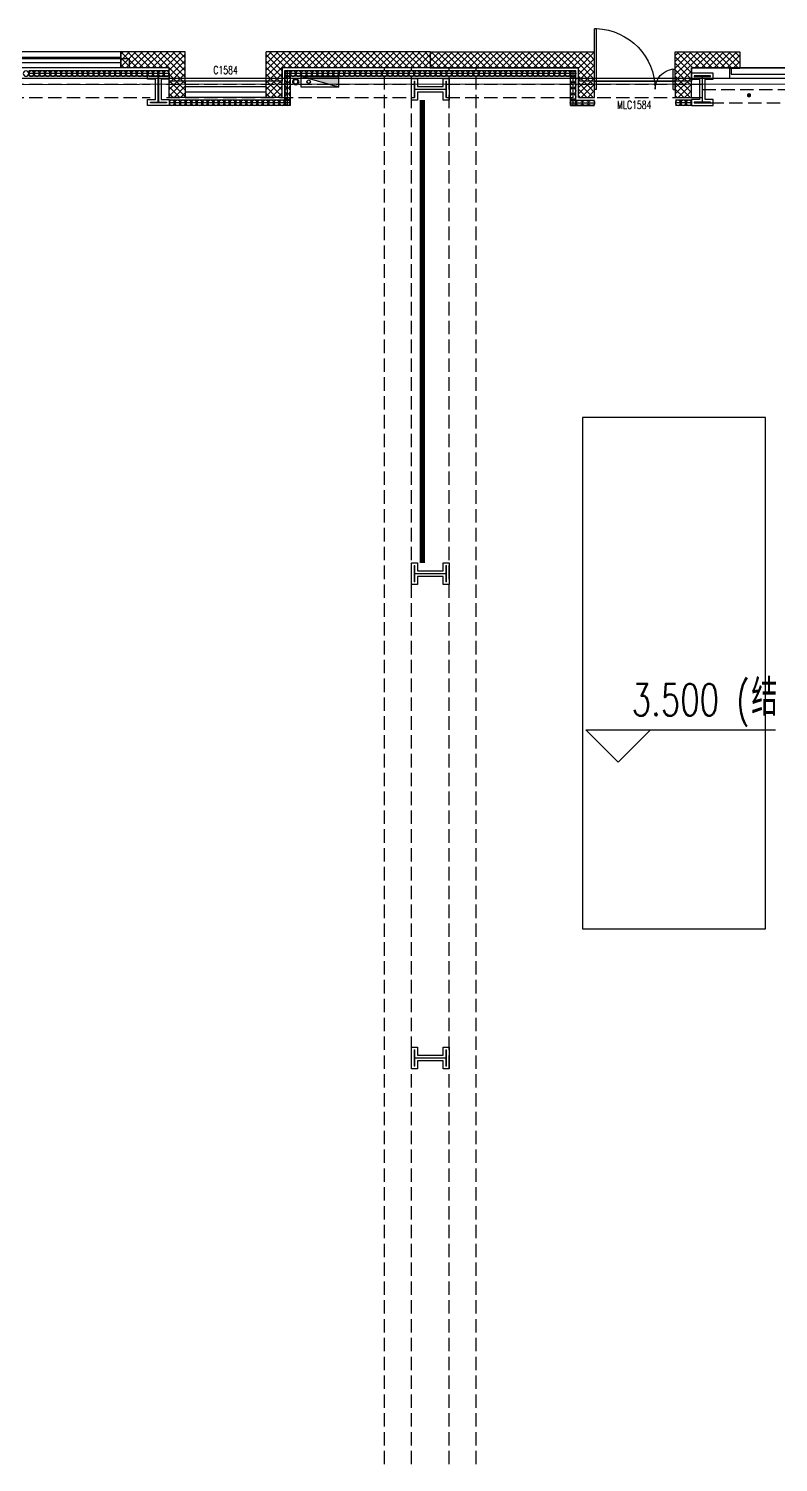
# Model space of a CAD drawing. Extents: x -474411 to 577939, y 0 to 1014176.
# Drawn here: x -168413 to -154492, y 806307 to 832948 of the extents above; entities that cross this region are included whole.
import ezdxf

# ---------------------------------------------------------------- set-up
doc = ezdxf.new("R2010")
doc.units = 0
doc.header["$LTSCALE"] = 1000
doc.header["$MEASUREMENT"] = 0
for name, pattern in [('10平面$0$DASH', [0.35, 0.25, -0.1]), ('CENTER', [2, 1.25, -0.25, 0.25, -0.25]), ('DASH', [0.35, 0.25, -0.1])]:
    doc.linetypes.add(name, pattern=pattern)
for name, color, linetype in [('10平面$0$WINDOW', 4, 'Continuous'), ('10平面$0$WINDOW_TEXT', 7, 'Continuous'), ('A-AXIS-DP', 126, 'Continuous'), ('A-AXIS-SYMB', 3, 'Continuous'), ('A-HATCH-2', 251, 'Continuous'), ('A-SFCE', 30, 'Continuous'), ('A-WINDOW', 140, 'Continuous'), ('AS-WALL', 40, 'Continuous'), ('AS-结构边线层', 200, 'Continuous'), ('DIM_SYMB', 3, 'Continuous'), ('PUB_HATCH', 8, 'Continuous'), ('PUB_TEXT', 7, 'Continuous'), ('SB_ZF消火栓', 10, 'Continuous'), ('WINDOW', 4, 'Continuous'), ('WINDOW_TEXT', 7, 'Continuous'), ('建-标高', 3, 'Continuous'), ('建-窗', 4, 'Continuous'), ('建-门窗编号', 7, 'Continuous'), ('照明-灯具', 3, 'Continuous')]:
    doc.layers.add(name, color=color, linetype=linetype)
for name, color, linetype, lineweight in [('LG-ZF消防', 1, 'Continuous', 60), ('S-col', 2, 'Continuous', 0), ('柱间支撑', 6, 'CENTER', 0)]:
    doc.layers.add(name, color=color, linetype=linetype, lineweight=lineweight)
doc.styles.add('10平面$0$_TCH_WINDOW', font='SIMPLEX', dxfattribs={"height": 3.5, "bigfont": 'GBCBIG'})
doc.styles.add('_TCH_WINDOW', font='SIMPLEX', dxfattribs={"height": 3.5, "bigfont": 'GBCBIG'})
doc.styles.add('A-STANDARD', font='SIMPLEX', dxfattribs={"bigfont": 'GBCBIG'})
doc.styles.add('A-WIN-LABEL', font='SIMPLEX', dxfattribs={"bigfont": 'GBCBIG'})
pattern_1 = [(45, (60, 0), (-60.000061, 60.000061), []), (135, (60, 0), (-60.000061, -60.000061), [])]

# ---------------------------------------------------------------- blocks, each defined once
blk = doc.blocks.new('43243')
at = {"layer": 'AS-结构边线层', "color": 8}
blk.add_lwpolyline([(-144054, 741420), (-144054, 832220), (-156104, 832220), (-156104, 831970), (-158204, 831970), (-158204, 832220), (-163704, 832220), (-163704, 831970), (-165804, 831970), (-165804, 832220), (-166544, 832220), (-166544, 832390), (-179464, 832390), (-179464, 832220), (-180204, 832220), (-180204, 831970), (-182304, 831970), (-182304, 832220), (-189244, 832220)], dxfattribs=at)
blk = doc.blocks.new('w4234324')
at = {"layer": 'A-AXIS-DP', "color": 8}
for points in [[(-166154, 832070), (-165854, 832070), (-165854, 832058), (-166000, 832058), (-166000, 831582), (-165854, 831582), (-165854, 831570), (-166154, 831570), (-166154, 831582), (-166008, 831582), (-166008, 832058), (-166154, 832058), (-166154, 832070)], [(-155754, 832070), (-156054, 832070), (-156054, 832058), (-155908, 832058), (-155908, 831582), (-156054, 831582), (-156054, 831570), (-155754, 831570), (-155754, 831582), (-155900, 831582), (-155900, 832058), (-155754, 832058), (-155754, 832070)]]:
    blk.add_lwpolyline(points, close=True, dxfattribs=at)
at = {"layer": 'A-HATCH-2', "color": 8}
for points in [[(-166204, 832120), (-165804, 832120), (-165804, 832008), (-165950, 832008), (-165950, 831632), (-165804, 831632), (-165804, 831520), (-166204, 831520), (-166204, 831632), (-166058, 831632), (-166058, 832008), (-166204, 832008)], [(-161304, 831620), (-161304, 832020), (-161192, 832020), (-161192, 831874), (-160716, 831874), (-160716, 832020), (-160604, 832020), (-160604, 831620), (-160716, 831620), (-160716, 831766), (-161192, 831766), (-161192, 831620)], [(-155704, 832120), (-156104, 832120), (-156104, 832008), (-155958, 832008), (-155958, 831632), (-156104, 831632), (-156104, 831520), (-155704, 831520), (-155704, 831632), (-155850, 831632), (-155850, 832008), (-155704, 832008)], [(-161304, 822620), (-161304, 823020), (-161192, 823020), (-161192, 822874), (-160716, 822874), (-160716, 823020), (-160604, 823020), (-160604, 822620), (-160716, 822620), (-160716, 822766), (-161192, 822766), (-161192, 822620)], [(-161304, 813620), (-161304, 814020), (-161192, 814020), (-161192, 813874), (-160716, 813874), (-160716, 814020), (-160604, 814020), (-160604, 813620), (-160716, 813620), (-160716, 813766), (-161192, 813766), (-161192, 813620)]]:
    blk.add_lwpolyline(points, close=True, dxfattribs=at)
at = {"layer": 'S-col', "color": 8}
for points in [[(-161254, 831670), (-161254, 831970), (-161242, 831970), (-161242, 831824), (-160666, 831824), (-160666, 831970), (-160654, 831970), (-160654, 831670), (-160666, 831670), (-160666, 831816), (-161242, 831816), (-161242, 831670)], [(-161254, 822670), (-161254, 822970), (-161242, 822970), (-161242, 822824), (-160666, 822824), (-160666, 822970), (-160654, 822970), (-160654, 822670), (-160666, 822670), (-160666, 822816), (-161242, 822816), (-161242, 822670)], [(-161254, 813670), (-161254, 813970), (-161242, 813970), (-161242, 813824), (-160666, 813824), (-160666, 813970), (-160654, 813970), (-160654, 813670), (-160666, 813670), (-160666, 813816), (-161242, 813816), (-161242, 813670)]]:
    blk.add_lwpolyline(points, close=True, dxfattribs=at)
blk = doc.blocks.new('34242343243')
at = {"color": 8}
for p, q in [((-168313, 832164), (-168413, 832164)), ((-168313, 832114), (-168413, 832114)), ((-168313, 832064), (-168413, 832064)), ((-168213, 832164), (-168313, 832164)), ((-168213, 832114), (-168313, 832114)), ((-168213, 832064), (-168313, 832064)), ((-168112, 832164), (-168213, 832164)), ((-168112, 832114), (-168213, 832114)), ((-168112, 832064), (-168213, 832064)), ((-168012, 832164), (-168112, 832164)), ((-168012, 832114), (-168112, 832114)), ((-168012, 832064), (-168112, 832064)), ((-167912, 832164), (-168012, 832164)), ((-167912, 832114), (-168012, 832114)), ((-167912, 832064), (-168012, 832064)), ((-167811, 832164), (-167912, 832164)), ((-167811, 832114), (-167912, 832114)), ((-167811, 832064), (-167912, 832064)), ((-167711, 832164), (-167811, 832164)), ((-167711, 832114), (-167811, 832114)), ((-167711, 832064), (-167811, 832064)), ((-167610, 832164), (-167711, 832164)), ((-167610, 832114), (-167711, 832114)), ((-167610, 832064), (-167711, 832064)), ((-167510, 832164), (-167610, 832164)), ((-167510, 832114), (-167610, 832114)), ((-167510, 832064), (-167610, 832064)), ((-167410, 832164), (-167510, 832164)), ((-167410, 832114), (-167510, 832114)), ((-167410, 832064), (-167510, 832064)), ((-167309, 832164), (-167410, 832164)), ((-167309, 832114), (-167410, 832114)), ((-167309, 832064), (-167410, 832064)), ((-167209, 832164), (-167309, 832164)), ((-167209, 832114), (-167309, 832114)), ((-167209, 832064), (-167309, 832064)), ((-167109, 832164), (-167209, 832164)), ((-167109, 832114), (-167209, 832114)), ((-167109, 832064), (-167209, 832064)), ((-167008, 832164), (-167109, 832164)), ((-167008, 832114), (-167109, 832114)), ((-167008, 832064), (-167109, 832064)), ((-166908, 832164), (-167008, 832164)), ((-166908, 832114), (-167008, 832114)), ((-166908, 832064), (-167008, 832064)), ((-166808, 832164), (-166908, 832164)), ((-166808, 832114), (-166908, 832114)), ((-166808, 832064), (-166908, 832064)), ((-166707, 832164), (-166808, 832164)), ((-166707, 832114), (-166808, 832114)), ((-166707, 832064), (-166808, 832064)), ((-166607, 832164), (-166707, 832164)), ((-166607, 832114), (-166707, 832114)), ((-166607, 832064), (-166707, 832064)), ((-166507, 832164), (-166607, 832164)), ((-166507, 832114), (-166607, 832114)), ((-166507, 832064), (-166607, 832064)), ((-166406, 832164), (-166507, 832164)), ((-166406, 832114), (-166507, 832114)), ((-166406, 832064), (-166507, 832064)), ((-166306, 832164), (-166406, 832164)), ((-166306, 832114), (-166406, 832114)), ((-166306, 832064), (-166406, 832064)), ((-166206, 832164), (-166306, 832164)), ((-166206, 832114), (-166306, 832114)), ((-166206, 832064), (-166306, 832064)), ((-166105, 832164), (-166206, 832164)), ((-166105, 832114), (-166206, 832114)), ((-166105, 832064), (-166206, 832064)), ((-166005, 832164), (-166105, 832164)), ((-166005, 832114), (-166105, 832114)), ((-166005, 832064), (-166105, 832064)), ((-165905, 832164), (-166005, 832164)), ((-165905, 832114), (-166005, 832114)), ((-165905, 832064), (-166005, 832064)), ((-165804, 832164), (-165905, 832164)), ((-165804, 832114), (-165905, 832114)), ((-165804, 832064), (-165905, 832064)), ((-163654, 832062), (-163654, 832170)), ((-163554, 832164), (-163654, 832164)), ((-163554, 832114), (-163654, 832114)), ((-163554, 832064), (-163654, 832064)), ((-163654, 831953), (-163654, 832062)), ((-163604, 832062), (-163604, 832170)), ((-163604, 831953), (-163604, 832062)), ((-163554, 832062), (-163554, 832170)), ((-163454, 832164), (-163554, 832164)), ((-163454, 832114), (-163554, 832114)), ((-163454, 832064), (-163554, 832064)), ((-163554, 831953), (-163554, 832062)), ((-163354, 832164), (-163454, 832164)), ((-163354, 832114), (-163454, 832114)), ((-163354, 832064), (-163454, 832064)), ((-163254, 832164), (-163354, 832164)), ((-163254, 832114), (-163354, 832114)), ((-163254, 832064), (-163354, 832064)), ((-163154, 832164), (-163254, 832164)), ((-163154, 832114), (-163254, 832114)), ((-163154, 832064), (-163254, 832064)), ((-163054, 832164), (-163154, 832164)), ((-163054, 832114), (-163154, 832114)), ((-163054, 832064), (-163154, 832064)), ((-162954, 832164), (-163054, 832164)), ((-162954, 832114), (-163054, 832114)), ((-162954, 832064), (-163054, 832064)), ((-162854, 832164), (-162954, 832164)), ((-162854, 832114), (-162954, 832114)), ((-162854, 832064), (-162954, 832064)), ((-162754, 832164), (-162854, 832164)), ((-162754, 832114), (-162854, 832114)), ((-162754, 832064), (-162854, 832064)), ((-162654, 832164), (-162754, 832164)), ((-162654, 832114), (-162754, 832114)), ((-162654, 832064), (-162754, 832064)), ((-162554, 832164), (-162654, 832164)), ((-162554, 832114), (-162654, 832114)), ((-162554, 832064), (-162654, 832064)), ((-162454, 832164), (-162554, 832164)), ((-162454, 832114), (-162554, 832114)), ((-162454, 832064), (-162554, 832064)), ((-162354, 832164), (-162454, 832164)), ((-162354, 832114), (-162454, 832114)), ((-162354, 832064), (-162454, 832064)), ((-162254, 832164), (-162354, 832164)), ((-162254, 832114), (-162354, 832114)), ((-162254, 832064), (-162354, 832064)), ((-162154, 832164), (-162254, 832164)), ((-162154, 832114), (-162254, 832114)), ((-162154, 832064), (-162254, 832064)), ((-162054, 832164), (-162154, 832164)), ((-162054, 832114), (-162154, 832114)), ((-162054, 832064), (-162154, 832064)), ((-161954, 832164), (-162054, 832164)), ((-161954, 832114), (-162054, 832114)), ((-161954, 832064), (-162054, 832064)), ((-161854, 832164), (-161954, 832164)), ((-161854, 832114), (-161954, 832114)), ((-161854, 832064), (-161954, 832064)), ((-161754, 832164), (-161854, 832164)), ((-161754, 832114), (-161854, 832114)), ((-161754, 832064), (-161854, 832064)), ((-161654, 832164), (-161754, 832164)), ((-161654, 832114), (-161754, 832114)), ((-161654, 832064), (-161754, 832064)), ((-161554, 832164), (-161654, 832164)), ((-161554, 832114), (-161654, 832114)), ((-161554, 832064), (-161654, 832064)), ((-161454, 832164), (-161554, 832164)), ((-161454, 832114), (-161554, 832114)), ((-161454, 832064), (-161554, 832064)), ((-161354, 832164), (-161454, 832164)), ((-161354, 832114), (-161454, 832114)), ((-161354, 832064), (-161454, 832064)), ((-161254, 832164), (-161354, 832164)), ((-161254, 832114), (-161354, 832114)), ((-161254, 832064), (-161354, 832064)), ((-161154, 832164), (-161254, 832164)), ((-161154, 832114), (-161254, 832114)), ((-161154, 832064), (-161254, 832064)), ((-161054, 832164), (-161154, 832164)), ((-161054, 832114), (-161154, 832114)), ((-161054, 832064), (-161154, 832064)), ((-160954, 832164), (-161054, 832164)), ((-160954, 832114), (-161054, 832114)), ((-160954, 832064), (-161054, 832064)), ((-160854, 832164), (-160954, 832164)), ((-160854, 832114), (-160954, 832114)), ((-160854, 832064), (-160954, 832064)), ((-160754, 832164), (-160854, 832164)), ((-160754, 832114), (-160854, 832114)), ((-160754, 832064), (-160854, 832064)), ((-160654, 832164), (-160754, 832164)), ((-160654, 832114), (-160754, 832114)), ((-160654, 832064), (-160754, 832064)), ((-160554, 832164), (-160654, 832164)), ((-160554, 832114), (-160654, 832114)), ((-160554, 832064), (-160654, 832064)), ((-160454, 832164), (-160554, 832164)), ((-160454, 832114), (-160554, 832114)), ((-160454, 832064), (-160554, 832064)), ((-160354, 832164), (-160454, 832164)), ((-160354, 832114), (-160454, 832114)), ((-160354, 832064), (-160454, 832064)), ((-160254, 832164), (-160354, 832164)), ((-160254, 832114), (-160354, 832114)), ((-160254, 832064), (-160354, 832064)), ((-160154, 832164), (-160254, 832164)), ((-160154, 832114), (-160254, 832114)), ((-160154, 832064), (-160254, 832064)), ((-160054, 832164), (-160154, 832164)), ((-160054, 832114), (-160154, 832114)), ((-160054, 832064), (-160154, 832064)), ((-159954, 832164), (-160054, 832164)), ((-159954, 832114), (-160054, 832114)), ((-159954, 832064), (-160054, 832064)), ((-159854, 832164), (-159954, 832164)), ((-159854, 832114), (-159954, 832114)), ((-159854, 832064), (-159954, 832064)), ((-159754, 832164), (-159854, 832164)), ((-159754, 832114), (-159854, 832114)), ((-159754, 832064), (-159854, 832064)), ((-159654, 832164), (-159754, 832164)), ((-159654, 832114), (-159754, 832114)), ((-159654, 832064), (-159754, 832064)), ((-159554, 832164), (-159654, 832164)), ((-159554, 832114), (-159654, 832114)), ((-159554, 832064), (-159654, 832064)), ((-159454, 832164), (-159554, 832164)), ((-159454, 832114), (-159554, 832114)), ((-159454, 832064), (-159554, 832064)), ((-159354, 832164), (-159454, 832164)), ((-159354, 832114), (-159454, 832114)), ((-159354, 832064), (-159454, 832064)), ((-159254, 832164), (-159354, 832164)), ((-159254, 832114), (-159354, 832114)), ((-159254, 832064), (-159354, 832064)), ((-159154, 832164), (-159254, 832164)), ((-159154, 832114), (-159254, 832114)), ((-159154, 832064), (-159254, 832064)), ((-159054, 832164), (-159154, 832164)), ((-159054, 832114), (-159154, 832114)), ((-159054, 832064), (-159154, 832064)), ((-158954, 832164), (-159054, 832164)), ((-158954, 832114), (-159054, 832114)), ((-158954, 832064), (-159054, 832064)), ((-158854, 832164), (-158954, 832164)), ((-158854, 832114), (-158954, 832114)), ((-158854, 832064), (-158954, 832064)), ((-158754, 832164), (-158854, 832164)), ((-158754, 832114), (-158854, 832114)), ((-158754, 832064), (-158854, 832064)), ((-158654, 832164), (-158754, 832164)), ((-158654, 832114), (-158754, 832114)), ((-158654, 832064), (-158754, 832064)), ((-158554, 832164), (-158654, 832164)), ((-158554, 832114), (-158654, 832114)), ((-158554, 832064), (-158654, 832064)), ((-158454, 832164), (-158554, 832164)), ((-158454, 832114), (-158554, 832114)), ((-158454, 832064), (-158554, 832064)), ((-158354, 832164), (-158454, 832164)), ((-158354, 832114), (-158454, 832114)), ((-158354, 832064), (-158454, 832064)), ((-158354, 832062), (-158354, 832170)), ((-158254, 832164), (-158354, 832164)), ((-158254, 832114), (-158354, 832114)), ((-158254, 832064), (-158354, 832064)), ((-158354, 831953), (-158354, 832062)), ((-158304, 832062), (-158304, 832170)), ((-158304, 831953), (-158304, 832062)), ((-158254, 832062), (-158254, 832170)), ((-158254, 831953), (-158254, 832062)), ((-163654, 831845), (-163654, 831953)), ((-163654, 831737), (-163654, 831845)), ((-163604, 831845), (-163604, 831953)), ((-163604, 831737), (-163604, 831845)), ((-163554, 831845), (-163554, 831953)), ((-163554, 831737), (-163554, 831845)), ((-158354, 831845), (-158354, 831953)), ((-158354, 831737), (-158354, 831845)), ((-158304, 831845), (-158304, 831953)), ((-158304, 831737), (-158304, 831845)), ((-158254, 831845), (-158254, 831953)), ((-158254, 831737), (-158254, 831845)), ((-165702, 831620), (-165804, 831620)), ((-165702, 831570), (-165804, 831570)), ((-165702, 831520), (-165804, 831520)), ((-165600, 831620), (-165702, 831620)), ((-165600, 831570), (-165702, 831570)), ((-165600, 831520), (-165702, 831520)), ((-165497, 831620), (-165600, 831620)), ((-165497, 831570), (-165600, 831570)), ((-165497, 831520), (-165600, 831520)), ((-165395, 831620), (-165497, 831620)), ((-165395, 831570), (-165497, 831570)), ((-165395, 831520), (-165497, 831520)), ((-165293, 831620), (-165395, 831620)), ((-165293, 831570), (-165395, 831570)), ((-165293, 831520), (-165395, 831520)), ((-165191, 831620), (-165293, 831620)), ((-165191, 831570), (-165293, 831570)), ((-165191, 831520), (-165293, 831520)), ((-165088, 831620), (-165191, 831620)), ((-165088, 831570), (-165191, 831570)), ((-165088, 831520), (-165191, 831520)), ((-164986, 831620), (-165088, 831620)), ((-164986, 831570), (-165088, 831570)), ((-164986, 831520), (-165088, 831520)), ((-164884, 831620), (-164986, 831620)), ((-164884, 831570), (-164986, 831570)), ((-164884, 831520), (-164986, 831520)), ((-164781, 831620), (-164884, 831620)), ((-164781, 831570), (-164884, 831570)), ((-164781, 831520), (-164884, 831520)), ((-164679, 831620), (-164781, 831620)), ((-164679, 831570), (-164781, 831570)), ((-164679, 831520), (-164781, 831520)), ((-164577, 831620), (-164679, 831620)), ((-164577, 831570), (-164679, 831570)), ((-164577, 831520), (-164679, 831520)), ((-164475, 831620), (-164577, 831620)), ((-164475, 831570), (-164577, 831570)), ((-164475, 831520), (-164577, 831520)), ((-164372, 831620), (-164475, 831620)), ((-164372, 831570), (-164475, 831570)), ((-164372, 831520), (-164475, 831520)), ((-164270, 831620), (-164372, 831620)), ((-164270, 831570), (-164372, 831570)), ((-164270, 831520), (-164372, 831520)), ((-164168, 831620), (-164270, 831620)), ((-164168, 831570), (-164270, 831570)), ((-164168, 831520), (-164270, 831520)), ((-164066, 831620), (-164168, 831620)), ((-164066, 831570), (-164168, 831570)), ((-164066, 831520), (-164168, 831520)), ((-163963, 831620), (-164066, 831620)), ((-163963, 831570), (-164066, 831570)), ((-163963, 831520), (-164066, 831520)), ((-163861, 831620), (-163963, 831620)), ((-163861, 831570), (-163963, 831570)), ((-163861, 831520), (-163963, 831520)), ((-163759, 831620), (-163861, 831620)), ((-163759, 831570), (-163861, 831570)), ((-163759, 831520), (-163861, 831520)), ((-163656, 831620), (-163759, 831620)), ((-163656, 831570), (-163759, 831570)), ((-163656, 831520), (-163759, 831520)), ((-163554, 831620), (-163656, 831620)), ((-163554, 831570), (-163656, 831570)), ((-163554, 831520), (-163656, 831520)), ((-163654, 831628), (-163654, 831737)), ((-163654, 831520), (-163654, 831628)), ((-163604, 831628), (-163604, 831737)), ((-163604, 831520), (-163604, 831628)), ((-163554, 831628), (-163554, 831737)), ((-163554, 831520), (-163554, 831628)), ((-158354, 831628), (-158354, 831737)), ((-158354, 831520), (-158354, 831628)), ((-158354, 831620), (-158242, 831620)), ((-158354, 831570), (-158242, 831570)), ((-158354, 831520), (-158242, 831520)), ((-158304, 831628), (-158304, 831737)), ((-158304, 831520), (-158304, 831628)), ((-158254, 831628), (-158254, 831737)), ((-158254, 831520), (-158254, 831628)), ((-158242, 831620), (-158129, 831620)), ((-158242, 831570), (-158129, 831570)), ((-158242, 831520), (-158129, 831520)), ((-158129, 831620), (-158017, 831620)), ((-158129, 831570), (-158017, 831570)), ((-158129, 831520), (-158017, 831520)), ((-158017, 831620), (-157904, 831620)), ((-158017, 831570), (-157904, 831570)), ((-158017, 831520), (-157904, 831520)), ((-156304, 831620), (-156404, 831620)), ((-156304, 831570), (-156404, 831570)), ((-156304, 831520), (-156404, 831520)), ((-156204, 831620), (-156304, 831620)), ((-156204, 831570), (-156304, 831570)), ((-156204, 831520), (-156304, 831520)), ((-156104, 831620), (-156204, 831620)), ((-156104, 831570), (-156204, 831570)), ((-156104, 831520), (-156204, 831520))]:
    blk.add_line(p, q, dxfattribs=at)
at = {"color": 8, "extrusion": (0, 0, -1)}
for centre, major_axis, ratio in [((-168463, 832114), (-50.2, 0), 0.996516), ((-168363, 832114), (-50.2, 0), 0.996516), ((-168263, 832114), (-50.2, 0), 0.996516), ((-168162, 832114), (-50.2, 0), 0.996516), ((-168062, 832114), (-50.2, 0), 0.996516), ((-167962, 832114), (-50.2, 0), 0.996516), ((-167861, 832114), (-50.2, 0), 0.996516), ((-167761, 832114), (-50.2, 0), 0.996516), ((-167661, 832114), (-50.2, 0), 0.996516), ((-167560, 832114), (-50.2, 0), 0.996516), ((-167460, 832114), (-50.2, 0), 0.996516), ((-167360, 832114), (-50.2, 0), 0.996516), ((-167259, 832114), (-50.2, 0), 0.996516), ((-167159, 832114), (-50.2, 0), 0.996516), ((-167059, 832114), (-50.2, 0), 0.996516), ((-166958, 832114), (-50.2, 0), 0.996516), ((-166858, 832114), (-50.2, 0), 0.996516), ((-166758, 832114), (-50.2, 0), 0.996516), ((-166657, 832114), (-50.2, 0), 0.996516), ((-166557, 832114), (-50.2, 0), 0.996516), ((-166456, 832114), (-50.2, 0), 0.996516), ((-166356, 832114), (-50.2, 0), 0.996516), ((-166256, 832114), (-50.2, 0), 0.996516), ((-166155, 832114), (-50.2, 0), 0.996516), ((-166055, 832114), (-50.2, 0), 0.996516), ((-165955, 832114), (-50.2, 0), 0.996516), ((-165854, 832114), (-50.2, 0), 0.996516), ((-163604, 832116), (0, 54.2), 0.923077), ((-163604, 832007), (0, 54.2), 0.923077), ((-163604, 831899), (0, 54.2), 0.923077), ((-163604, 831791), (0, 54.2), 0.923077), ((-165753, 831570), (-51.1, 0), 0.977778), ((-165651, 831570), (-51.1, 0), 0.977778), ((-165549, 831570), (-51.1, 0), 0.977778), ((-165446, 831570), (-51.1, 0), 0.977778), ((-165344, 831570), (-51.1, 0), 0.977778), ((-165242, 831570), (-51.1, 0), 0.977778), ((-165139, 831570), (-51.1, 0), 0.977778), ((-165037, 831570), (-51.1, 0), 0.977778), ((-164935, 831570), (-51.1, 0), 0.977778), ((-164833, 831570), (-51.1, 0), 0.977778), ((-164730, 831570), (-51.1, 0), 0.977778), ((-164628, 831570), (-51.1, 0), 0.977778), ((-164526, 831570), (-51.1, 0), 0.977778), ((-164424, 831570), (-51.1, 0), 0.977778), ((-164321, 831570), (-51.1, 0), 0.977778), ((-164219, 831570), (-51.1, 0), 0.977778), ((-164117, 831570), (-51.1, 0), 0.977778), ((-164014, 831570), (-51.1, 0), 0.977778), ((-163912, 831570), (-51.1, 0), 0.977778), ((-163810, 831570), (-51.1, 0), 0.977778), ((-163708, 831570), (-51.1, 0), 0.977778), ((-163605, 831570), (-51.1, 0), 0.977778), ((-163604, 831682), (0, 54.2), 0.923077), ((-163604, 831574), (0, 54.2), 0.923077)]:
    blk.add_ellipse(centre, major_axis=major_axis, ratio=ratio, dxfattribs=at)
for centre, major_axis, start_param, end_param in [((-163604, 832114), (-50, 0.8), -0.01526964663643282, 6.267915660543153), ((-163504, 832114), (-50, 0.8), -0.01526964663643282, 6.267915660543153), ((-163404, 832114), (-50, 0.8), -0.01526964663643282, 6.267915660543153), ((-163304, 832114), (-50, 0.8), -0.01526964663643282, 6.267915660543153), ((-163204, 832114), (-50, 0.8), -0.01526964663643282, 6.267915660543153), ((-163104, 832114), (-50, 0.8), -0.01526964663643282, 6.267915660543153), ((-163004, 832114), (-50, 0.8), -0.01526964663643282, 6.267915660543153), ((-162904, 832114), (-50, 0.8), -0.01526964663643282, 6.267915660543153), ((-162804, 832114), (-50, 0.8), -0.01526964663643282, 6.267915660543153), ((-162704, 832114), (-50, 0.8), -0.01526964663643282, 6.267915660543153), ((-162604, 832114), (-50, 0.8), -0.01526964663643282, 6.267915660543153), ((-162504, 832114), (-50, 0.8), -0.01526964663643282, 6.267915660543153), ((-162404, 832114), (-50, 0.8), -0.01526964663643282, 6.267915660543153), ((-162304, 832114), (-50, 0.8), -0.01526964663643282, 6.267915660543153), ((-162204, 832114), (-50, 0.8), -0.01526964663643282, 6.267915660543153), ((-162104, 832114), (-50, 0.8), -0.01526964663643282, 6.267915660543153), ((-162004, 832114), (-50, 0.8), -0.01526964663643282, 6.267915660543153), ((-161904, 832114), (-50, 0.8), -0.01526964663643282, 6.267915660543153), ((-161804, 832114), (-50, 0.8), -0.01526964663643282, 6.267915660543153), ((-161704, 832114), (-50, 0.8), -0.01526964663643282, 6.267915660543153), ((-161604, 832114), (-50, 0.8), -0.01526964663643282, 6.267915660543153), ((-161504, 832114), (-50, 0.8), -0.01526964663643282, 6.267915660543153), ((-161404, 832114), (-50, 0.8), -0.01526964663643282, 6.267915660543153), ((-161304, 832114), (-50, 0.8), -0.01526964663643282, 6.267915660543153), ((-161204, 832114), (-50, 0.8), -0.01526964663643282, 6.267915660543153), ((-161104, 832114), (-50, 0.8), -0.01526964663643282, 6.267915660543153), ((-161004, 832114), (-50, 0.8), -0.01526964663643282, 6.267915660543153), ((-160904, 832114), (-50, 0.8), -0.01526964663643282, 6.267915660543153), ((-160804, 832114), (-50, 0.8), -0.01526964663643282, 6.267915660543153), ((-160704, 832114), (-50, 0.8), -0.01526964663643282, 6.267915660543153), ((-160604, 832114), (-50, 0.8), -0.01526964663643282, 6.267915660543153), ((-160504, 832114), (-50, 0.8), -0.01526964663643282, 6.267915660543153), ((-160404, 832114), (-50, 0.8), -0.01526964663643282, 6.267915660543153), ((-160304, 832114), (-50, 0.8), -0.01526964663643282, 6.267915660543153), ((-160204, 832114), (-50, 0.8), -0.01526964663643282, 6.267915660543153), ((-160104, 832114), (-50, 0.8), -0.01526964663643282, 6.267915660543153), ((-160004, 832114), (-50, 0.8), -0.01526964663643282, 6.267915660543153), ((-159904, 832114), (-50, 0.8), -0.01526964663643282, 6.267915660543153), ((-159804, 832114), (-50, 0.8), -0.01526964663643282, 6.267915660543153), ((-159704, 832114), (-50, 0.8), -0.01526964663643282, 6.267915660543153), ((-159604, 832114), (-50, 0.8), -0.01526964663643282, 6.267915660543153), ((-159504, 832114), (-50, 0.8), -0.01526964663643282, 6.267915660543153), ((-159404, 832114), (-50, 0.8), -0.01526964663643282, 6.267915660543153), ((-159304, 832114), (-50, 0.8), -0.01526964663643282, 6.267915660543153), ((-159204, 832114), (-50, 0.8), -0.01526964663643282, 6.267915660543153), ((-159104, 832114), (-50, 0.8), -0.01526964663643282, 6.267915660543153), ((-159004, 832114), (-50, 0.8), -0.01526964663643282, 6.267915660543153), ((-158904, 832114), (-50, 0.8), -0.01526964663643282, 6.267915660543153), ((-158804, 832114), (-50, 0.8), -0.01526964663643282, 6.267915660543153), ((-158704, 832114), (-50, 0.8), -0.01526964663643282, 6.267915660543153), ((-158604, 832114), (-50, 0.8), -0.01526964663643282, 6.267915660543153), ((-158504, 832114), (-50, 0.8), -0.01526964663643282, 6.267915660543153), ((-158404, 832114), (-50, 0.8), -0.01526964663643282, 6.267915660543153), ((-158304, 832114), (-50, 0.8), -0.01526964663643282, 6.267915660543153), ((-156354, 831570), (-0.4, 50), -1.563614, 4.719571), ((-156254, 831570), (-0.4, 50), -1.563614, 4.719571), ((-156154, 831570), (-0.4, 50), -1.563614, 4.719571)]:
    blk.add_ellipse(centre, major_axis=major_axis, ratio=1, start_param=start_param, end_param=end_param, dxfattribs=at)
at = {"color": 8}
for centre, major_axis, ratio in [((-158304, 832116), (0, 54.2), 0.923077), ((-158304, 832007), (0, 54.2), 0.923077), ((-158304, 831899), (0, 54.2), 0.923077), ((-158304, 831791), (0, 54.2), 0.923077), ((-158298, 831570), (56.3, 0), 0.888889), ((-158304, 831682), (0, 54.2), 0.923077), ((-158304, 831574), (0, 54.2), 0.923077), ((-158185, 831570), (56.3, 0), 0.888889), ((-158073, 831570), (56.3, 0), 0.888889), ((-157960, 831570), (56.3, 0), 0.888889)]:
    blk.add_ellipse(centre, major_axis=major_axis, ratio=ratio, dxfattribs=at)
at = {"layer": 'A-SFCE', "color": 8, "const_width": 20}
blk.add_lwpolyline([(-155205, 832210), (-155395, 832210), (-155395, 832030), (-155205, 832030)], dxfattribs=at)
blk = doc.blocks.new('234243242332')
at = {"layer": 'SB_ZF消火栓'}
blk.add_hatch(color=8, dxfattribs=at).paths.add_polyline_path([(-163354, 832062), (-162654, 832062), (-162654, 831862)])
at = {"layer": 'LG-ZF消防', "color": 8, "linetype": 'Continuous'}
blk.add_circle((-163454, 831962), 50, dxfattribs=at)
at = {"layer": 'SB_ZF消火栓', "color": 8}
for p, q in [((-163354, 831862), (-163354, 832062)), ((-163354, 832062), (-162654, 832062)), ((-162654, 831862), (-163354, 832062)), ((-162654, 831862), (-162654, 832062)), ((-162654, 831862), (-163354, 831862))]:
    blk.add_line(p, q, dxfattribs=at)
blk.add_circle((-163214, 831962), 32.5, dxfattribs=at)
blk = doc.blocks.new('WINDOW2DLIB$DYNSTYLE$00000005')
at = {"color": 0}
for points in [[(-0.5, 0.5), (-0.5, -0.5)], [(-0.5, 0.5), (0.5, 0.5)], [(0.5, -0.5), (0.5, 0.5)], [(0.5, 0.1667), (-0.5, 0.1667)], [(0.5, -0.1667), (-0.5, -0.1667)], [(-0.5, -0.5), (0.5, -0.5)]]:
    blk.add_lwpolyline(points, dxfattribs=at)
blk = doc.blocks.new('10平面$0$$DorLib2D$00000126')
at = {"color": 0, "linetype": 'Continuous'}
for p, q in [((-0.532, 0.5), (-0.532, 0.9)), ((0.532, 0.9), (0.532, 0.5))]:
    blk.add_line(p, q, dxfattribs=at)
at = {"color": 0, "linetype": '10平面$0$DASH'}
for p, q in [((-0.532, 0.9), (0.532, 0.9)), ((-0.532, 0.5), (0.532, 0.5))]:
    blk.add_line(p, q, dxfattribs=at)
blk = doc.blocks.new('DOOR2DLIB$SYSLIB$00000123')
at = {"color": 0}
for p, q in [((0.475, -0.001), (0.475, 0.752)), ((0.475, 0.752), (0.5, 0.752)), ((0.5, -0.001), (0.5, 0.752)), ((-0.5, 0), (-0.5, 0.252)), ((-0.475, 0.252), (-0.5, 0.252)), ((-0.475, 0), (-0.475, 0.252)), ((-0.475, 0), (-0.5, 0)), ((0.475, -0.001), (0.5, -0.001))]:
    blk.add_line(p, q, dxfattribs=at)
for centre, radius, start, end in [((0.505, -0.002), 0.755, 92.2493, 179.7238), ((-0.501, 0.003), 0.251, 359.7899, 84.0974)]:
    blk.add_arc(centre, radius, start, end, dxfattribs=at)

msp = doc.modelspace()

# ---------------------------------------------------------------- hatches: boundary and pattern name
at = {"layer": 'PUB_HATCH'}
h = msp.add_hatch(dxfattribs=at)
h.set_pattern_fill('多孔材料', color=8, scale=30, style=0)
h.set_pattern_definition(pattern_1)
h.paths.add_polyline_path([(-165504.2, 832520), (-165804.2, 832220), (-166704.2, 832220), (-166704.2, 832520)])
h = msp.add_hatch(dxfattribs=at)
h.set_pattern_fill('多孔材料', color=8, scale=30, style=0)
h.set_pattern_definition(pattern_1)
h.paths.add_polyline_path([(-165504.2, 831970), (-165804.2, 831670), (-165804.2, 832220), (-165504.2, 832520)])
h = msp.add_hatch(dxfattribs=at)
h.set_pattern_fill('多孔材料', color=8, scale=30, style=0)
h.set_pattern_definition(pattern_1)
h.paths.add_polyline_path([(-160954.2, 832220), (-163704.2, 832220), (-164004.2, 832520), (-160954.2, 832520)])
h = msp.add_hatch(dxfattribs=at)
h.set_pattern_fill('多孔材料', color=8, scale=30, style=0)
h.set_pattern_definition(pattern_1)
h.paths.add_polyline_path([(-163704.2, 831670), (-164004.2, 831970), (-164004.2, 832520), (-163704.2, 832220)])
h = msp.add_hatch(dxfattribs=at)
h.set_pattern_fill('多孔材料', color=8, scale=30, style=0)
h.set_pattern_definition(pattern_1)
h.paths.add_polyline_path([(-160954.2, 832220), (-158204.2, 832220), (-157904.2, 832520), (-160954.2, 832520)])
h = msp.add_hatch(dxfattribs=at)
h.set_pattern_fill('多孔材料', color=8, scale=30, style=0)
h.set_pattern_definition(pattern_1)
h.paths.add_polyline_path([(-158204.2, 831670), (-157904.2, 831970), (-157904.2, 832520), (-158204.2, 832220)])
h = msp.add_hatch(dxfattribs=at)
h.set_pattern_fill('多孔材料', color=8, scale=30, style=0)
h.set_pattern_definition(pattern_1)
h.paths.add_polyline_path([(-156404.2, 832520), (-156104.2, 832220), (-155204.2, 832220), (-155204.2, 832520)])
h = msp.add_hatch(dxfattribs=at)
h.set_pattern_fill('多孔材料', color=8, scale=30, style=0)
h.set_pattern_definition(pattern_1)
h.paths.add_polyline_path([(-156404.2, 831970), (-156104.2, 831670), (-156104.2, 832220), (-156404.2, 832520)])
h = msp.add_hatch(dxfattribs=at)
h.set_pattern_fill('多孔材料', color=8, scale=30, style=0)
h.set_pattern_definition(pattern_1)
h.paths.add_polyline_path([(-165504.2, 831970), (-165504.2, 831670), (-165804.2, 831670)])
h = msp.add_hatch(dxfattribs=at)
h.set_pattern_fill('多孔材料', color=8, scale=30, style=0)
h.set_pattern_definition(pattern_1)
h.paths.add_polyline_path([(-163704.2, 831670), (-164004.2, 831670), (-164004.2, 831970)])
h = msp.add_hatch(dxfattribs=at)
h.set_pattern_fill('多孔材料', color=8, scale=30, style=0)
h.set_pattern_definition(pattern_1)
h.paths.add_polyline_path([(-158204.2, 831670), (-157904.2, 831670), (-157904.2, 831970)])
h = msp.add_hatch(dxfattribs=at)
h.set_pattern_fill('多孔材料', color=8, scale=30, style=0)
h.set_pattern_definition(pattern_1)
h.paths.add_polyline_path([(-156404.2, 831970), (-156404.2, 831670), (-156104.2, 831670)])

# ---------------------------------------------------------------- linework, layer by layer
at = {"layer": '10平面$0$WINDOW', "color": 8}
msp.add_line((-157904.2, 831970), (-156404.2, 831970), dxfattribs=at)
at = {"layer": 'A-AXIS-SYMB', "color": 8, "const_width": 40}
msp.add_lwpolyline([(-155035.8, 831730, 1), (-155035.8, 831690, 1)], format="xyb", close=True, dxfattribs=at)
at = {"layer": 'A-HATCH-2', "color": 8, "linetype": 'DASH'}
for p, q in [((-161804.2, 741520), (-161804.2, 832220)), ((-161304.2, 741520), (-161304.2, 832220)), ((-160604.2, 741520), (-160604.2, 832220)), ((-160104.2, 741520), (-160104.2, 832220))]:
    msp.add_line(p, q, dxfattribs=at)
at = {"layer": 'A-SFCE', "color": 8, "linetype": 'DASH'}
for p, q in [((-177154.2, 831920), (-166154.2, 831920)), ((-165854.2, 831920), (-161254.2, 831920)), ((-160654.2, 831920), (-155900.2, 831920)), ((-155900.2, 831820), (-149508.2, 831820)), ((-177154.2, 831670), (-166154.2, 831670)), ((-165854.2, 831670), (-161254.2, 831670)), ((-160654.2, 831670), (-155900.2, 831670)), ((-155754.2, 831570), (-149654.2, 831570))]:
    msp.add_line(p, q, dxfattribs=at)
at = {"layer": 'A-SFCE', "color": 8}
msp.add_lwpolyline([(-158130, 816220), (-154730, 816220), (-154730, 825720), (-158130, 825720)], close=True, dxfattribs=at)
at = {"layer": 'AS-WALL', "color": 8}
for p, q in [((-166704.2, 832220), (-166704.2, 832520)), ((-165504.2, 832520), (-166704.2, 832520)), ((-166704.2, 832520), (-166704.2, 832220)), ((-165504.2, 831970), (-165504.2, 832520)), ((-160954.2, 832520), (-164004.2, 832520)), ((-164004.2, 831970), (-164004.2, 832520)), ((-160954.2, 832520), (-157904.2, 832520)), ((-160954.2, 832520), (-160954.2, 832220)), ((-160954.2, 832520), (-160954.2, 832220)), ((-157904.2, 831970), (-157904.2, 832520)), ((-156404.2, 832520), (-155204.2, 832520)), ((-156404.2, 831970), (-156404.2, 832520)), ((-155204.2, 832520), (-155204.2, 832220)), ((-165804.2, 832220), (-166704.2, 832220)), ((-165804.2, 831670), (-165804.2, 832220)), ((-160954.2, 832220), (-163704.2, 832220)), ((-163704.2, 831670), (-163704.2, 832220)), ((-160954.2, 832220), (-158204.2, 832220)), ((-158204.2, 831670), (-158204.2, 832220)), ((-156104.2, 832220), (-155204.2, 832220)), ((-156104.2, 831670), (-156104.2, 832220)), ((-165504.2, 831970), (-165504.2, 831670)), ((-164004.2, 831670), (-164004.2, 831970)), ((-157904.2, 831670), (-157904.2, 831970)), ((-156404.2, 831970), (-156404.2, 831670)), ((-165504.2, 831670), (-165804.2, 831670)), ((-163704.2, 831670), (-164004.2, 831670)), ((-158204.2, 831670), (-157904.2, 831670)), ((-156404.2, 831670), (-156104.2, 831670))]:
    msp.add_line(p, q, dxfattribs=at)
at = {"layer": 'WINDOW', "color": 8}
for p, q in [((-164004.2, 831970), (-165504.2, 831970)), ((-164004.2, 831870), (-165504.2, 831870)), ((-164004.2, 831770), (-165504.2, 831770)), ((-164004.2, 831670), (-165504.2, 831670))]:
    msp.add_line(p, q, dxfattribs=at)
at = {"layer": '建-标高', "color": 8}
for p, q in [((-157466.4, 819320), (-158066.4, 819920)), ((-158066.4, 819920), (-154546.4, 819920)), ((-157466.4, 819320), (-156866.4, 819920))]:
    msp.add_line(p, q, dxfattribs=at)
at = {"layer": '柱间支撑', "color": 8, "const_width": 100}
msp.add_lwpolyline([(-161104.2, 831620), (-161104.2, 823020)], dxfattribs=at)
at = {"layer": '照明-灯具', "color": 6, "ltscale": 500}
for points in [[(-141914.9, 769766.8), (-144700.9, 769766.8), (-144700.9, 832020), (-230961.5, 832024.5)], [(-141914.9, 769712.9), (-144804.2, 769712.9), (-144804.2, 831920), (-231004, 831893.5)]]:
    msp.add_lwpolyline(points, dxfattribs=at)

# ---------------------------------------------------------------- block references
at = {"layer": '10平面$0$WINDOW', "color": 8}
ref = msp.add_blockref('DOOR2DLIB$SYSLIB$00000123', (-157154.2, 831820), dxfattribs=dict(at, xscale=-1500, yscale=1500, zscale=300, rotation=4.446737740979565e-11))
ref.add_attrib('A', 'MLC1584', (-157486.7, 831458.1), dxfattribs={"layer": '10平面$0$WINDOW_TEXT', "ltscale": 500, "height": 148.75, "style": '10平面$0$_TCH_WINDOW', "width": 0.705882})
ref = msp.add_blockref('10平面$0$$DorLib2D$00000126', (-152704.2, 832370), dxfattribs=dict(at, xscale=5000, yscale=-300, zscale=300))
ref.add_attrib('A', 'JLM5050', (-153058, 832365.6), dxfattribs={"layer": '10平面$0$WINDOW_TEXT', "ltscale": 500, "height": 148.75, "style": '10平面$0$_TCH_WINDOW', "width": 0.705882})
at = {"layer": 'A-WINDOW', "color": 8}
for name in ['43243', 'w4234324']:
    msp.add_blockref(name, (0, 0), dxfattribs=at)
at = {"layer": 'DIM_SYMB', "color": 8}
msp.add_blockref('34242343243', (0, 0), dxfattribs=at)
at = {"layer": 'SB_ZF消火栓', "color": 8, "linetype": 'Continuous'}
msp.add_blockref('234243242332', (0, 0), dxfattribs=at)
at = {"layer": '建-窗', "color": 8}
ref = msp.add_blockref('WINDOW2DLIB$DYNSTYLE$00000005', (-173004.2, 832370), dxfattribs=dict(at, xscale=-12600, yscale=300, zscale=300, rotation=359.9999999999947))
ref.add_attrib('A', 'C12624', (-173284.2, 831910.6), dxfattribs={"layer": '建-门窗编号', "ltscale": 500, "height": 148.75, "style": 'A-WIN-LABEL', "width": 0.705882})

# ---------------------------------------------------------------- texts
at = {"layer": 'PUB_TEXT', "color": 8, "style": 'A-STANDARD', "width": 0.705882}
for s, p in [('(', (-155273.6, 820180)), ('3.500', (-157213.6, 820180))]:
    msp.add_text(s, height=595, dxfattribs=at).set_placement(p)
at = {"layer": 'PUB_TEXT', "color": 8, "style": 'A-STANDARD'}
msp.add_text('结', height=675.2, dxfattribs=at).set_placement((-154993.6, 820180))
at = {"layer": 'WINDOW_TEXT', "color": 8, "style": '_TCH_WINDOW', "width": 0.705882}
msp.add_text('C1584', height=148.75, dxfattribs=at).set_placement((-164984.2, 832105.6))

doc.saveas('drawing.dxf')
